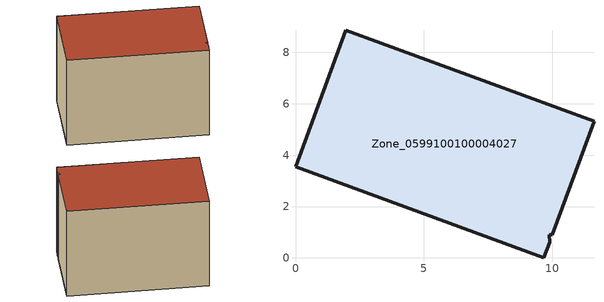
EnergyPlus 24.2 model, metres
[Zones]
Zone_0599100100004027
 floor ground (C_G): 10.01,0.9 9.88,0.91 9.9,0.61 9.68,0 0,3.55 1.95,8.87 11.63,5.33 z0
 wall outside (C_F): 10.01,0.9 11.63,5.33 1.95,8.87 0,3.55 9.68,0 9.9,0.61 9.88,0.91 10.01,0.9 z0:7.34
 roof outside (C_R): 9.88,0.91 10.01,0.9 11.63,5.33 1.95,8.87 0,3.55 9.68,0 9.9,0.61 z7.34
[BUILDING]
Pand.0599100100004027: North Axis=0; Terrain=City; Loads Convergence Tolerance Value=0.04; Temperature Convergence Tolerance Value=0.4; Solar Distribution=FullExterior; Maximum Number of Warmup Days=25; Minimum Number of Warmup Days=1
[Site:Location]
Rotterdam.The.Hague.AP_ZH_NLD Design_Conditions: Latitude=51.96; Longitude=4.45; Time Zone=1; Elevation=-4.5
[SITE:GROUNDTEMPERATURE:BUILDINGSURFACE]
18, 18, 18, 18, 18, 18, 18, 18, 18, 18, 18, 18
[MATERIAL] Thermal Absorptance=0.9; Solar Absorptance=0.7; Visible Absorptance=0.7
Name | Roughness | Thickness | Conductivity | Density | Specific Heat
G.TI.2006-2014 | MediumSmooth | 0.15 | 0.06 | 540 | 1210
F.TI.2006-2014 | Rough | 0.3 | 0.12 | 1920 | 840
R.TI.2006-2014 | MediumRough | 0.2 | 0.08 | 1500 | 1000
[CONSTRUCTION]
C_G: G.TI.2006-2014
C_F: F.TI.2006-2014
C_R: R.TI.2006-2014
[ZONE]
Zone_0599100100004027: Type=1; Multiplier=1; Ceiling Height=Autocalculate; Volume=Autocalculate; Floor Area=autocalculate; Part of Total Floor Area=Yes
[ZONEINFILTRATION:DESIGNFLOWRATE]
Infil_Zone_0599100100004027: Zone or ZoneList or Space or SpaceList=Zone_0599100100004027; Schedule=AlwaysOn; Design Flow Rate Calculation Method=Flow/Area; Flow Rate per Floor Area=0.0015; Constant Term Coefficient=1; Temperature Term Coefficient=0; Velocity Term Coefficient=0; Velocity Squared Term Coefficient=0
[HVACTEMPLATE:ZONE:IDEALLOADSAIRSYSTEM]
Zone_0599100100004027: Maximum Heating Supply Air Temperature=50; Minimum Cooling Supply Air Temperature=13; Maximum Heating Supply Air Humidity Ratio=0.0156; Minimum Cooling Supply Air Humidity Ratio=0.0077; Heating Limit=NoLimit; Cooling Limit=NoLimit; Dehumidification Control Type=ConstantSensibleHeatRatio; Cooling Sensible Heat Ratio=0.7; Dehumidification Setpoint=60; Humidification Control Type=None; Humidification Setpoint=30; Outdoor Air Method=None; Outdoor Air Flow Rate per Person=0.00944; Outdoor Air Flow Rate per Zone Floor Area=0; Outdoor Air Flow Rate per Zone=0; Demand Controlled Ventilation Type=None; Outdoor Air Economizer Type=NoEconomizer; Heat Recovery Type=None; Sensible Heat Recovery Effectiveness=0.7; Latent Heat Recovery Effectiveness=0.65
[ZONECONTROL:THERMOSTAT]
ThermostatControl_Zone_0599100100004027: Zone or ZoneList=Zone_0599100100004027; Control Type Schedule=DualSetpointControlType; Control 1=Thermostat_Zone_0599100100004027; Temperature Difference Between Cutout And Setpoint=0
[THERMOSTATSETPOINT:DUALSETPOINT]
Thermostat_Zone_0599100100004027: Heating Setpoint Temperature Schedule=HeatingSetpoint_Zone_0599100100004027; Cooling Setpoint Temperature Schedule=CoolingSetpoint_Zone_0599100100004027
[SCHEDULE:COMPACT]
HeatingSetpoint_Zone_0599100100004027: Through: 12/31, For: AllDays, Until: 24:00, 21
CoolingSetpoint_Zone_0599100100004027: Through: 12/31, For: AllDays, Until: 24:00, 24
DualSetpointControlType: Through: 12/31, For: AllDays, Until: 24:00, 4
AlwaysOn: Through: 12/31, For: AllDays, Until: 24:00, 1
